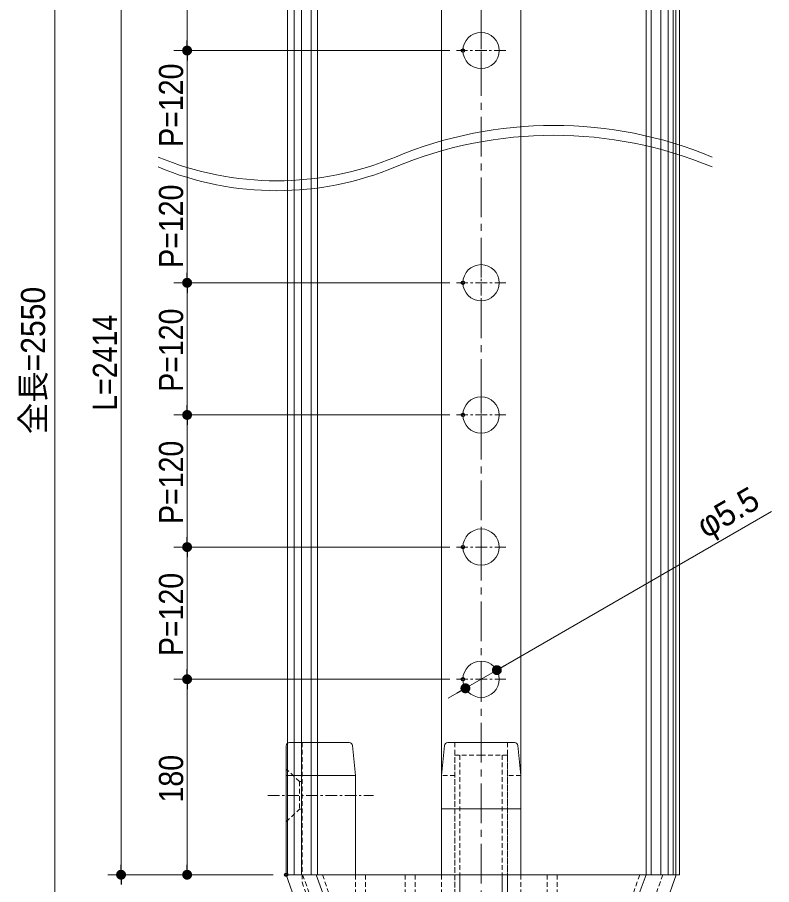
# Model space of a CAD drawing. Units: millimetres on the paper. Extents: x -396 to 396, y -304 to 304.
# Drawn here: x -248.9 to -134.8, y -170.7 to -39.4 of the extents above; entities that cross this region are included whole.
import ezdxf
from ezdxf.enums import TextEntityAlignment as Align

# ---------------------------------------------------------------- set-up
doc = ezdxf.new("R2010")
doc.units = ezdxf.units.MM
doc.header["$PDMODE"] = 32
doc.header["$PDSIZE"] = 0.5
for name, pattern in [('USER1', [2.91, 1.76, -0.4, 0.35, -0.4]), ('USER2', [1.11, 0.71, -0.4]), ('USER3', [10.5, 8, -0.5, 0.5, -0.5, 0.5, -0.5]), ('USER4', [9.172222, 5.997222, -1.058333, 1.058333, -1.058333])]:
    doc.linetypes.add(name, pattern=pattern)
for name, color, linetype, lineweight in [('0-0_2寸法-1', 7, 'Continuous', 15), ('0-1_0', 7, 'Continuous', 25), ('0-5_3一般', 7, 'USER2', 15)]:
    doc.layers.add(name, color=color, linetype=linetype, lineweight=lineweight)
doc.layers.add('0-2_Defpoints', color=7, linetype='Continuous')
doc.styles.add('ＭＳ Ｐゴシック', font='')
doc.styles.get('ＭＳ Ｐゴシック').set_extended_font_data('MS PGothic')

# ---------------------------------------------------------------- blocks, each defined once
blk = doc.blocks.new('_Dot')
at = {"layer": '0-1_0'}
blk.add_line((-0.5, 0), (-1, 0), dxfattribs=at)
for points in [[(0, 0), (-0.5, 0), (-0.4961, 0.0627)], [(0, 0), (-0.4961, -0.0627), (-0.5, 0)], [(0, 0), (-0.4961, 0.0627), (-0.4843, 0.1243)], [(0, 0), (-0.4843, -0.1243), (-0.4961, -0.0627)], [(0, 0), (-0.4843, 0.1243), (-0.4649, 0.1841)], [(0, 0), (-0.4649, -0.1841), (-0.4843, -0.1243)], [(0, 0), (-0.4649, 0.1841), (-0.4382, 0.2409)], [(0, 0), (-0.4382, -0.2409), (-0.4649, -0.1841)], [(0, 0), (-0.4382, 0.2409), (-0.4045, 0.2939)], [(0, 0), (-0.4045, -0.2939), (-0.4382, -0.2409)], [(0, 0), (-0.4045, 0.2939), (-0.3645, 0.3423)], [(0, 0), (-0.3645, -0.3423), (-0.4045, -0.2939)], [(0, 0), (-0.3645, 0.3423), (-0.3187, 0.3853)], [(0, 0), (-0.3187, -0.3853), (-0.3645, -0.3423)], [(0, 0), (-0.3187, 0.3853), (-0.2679, 0.4222)], [(0, 0), (-0.2679, -0.4222), (-0.3187, -0.3853)], [(0, 0), (-0.2679, 0.4222), (-0.2129, 0.4524)], [(0, 0), (-0.2129, -0.4524), (-0.2679, -0.4222)], [(0, 0), (-0.2129, 0.4524), (-0.1545, 0.4755)], [(0, 0), (-0.1545, -0.4755), (-0.2129, -0.4524)], [(0, 0), (-0.1545, 0.4755), (-0.0937, 0.4911)], [(0, 0), (-0.0937, -0.4911), (-0.1545, -0.4755)], [(0, 0), (-0.0937, 0.4911), (-0.0314, 0.499)], [(0, 0), (-0.0314, -0.499), (-0.0937, -0.4911)], [(0, 0), (-0.0314, 0.499), (0.0314, 0.499)], [(0, 0), (0.0314, -0.499), (-0.0314, -0.499)], [(0, 0), (0.0314, 0.499), (0.0937, 0.4911)], [(0, 0), (0.0937, 0.4911), (0.1545, 0.4755)], [(0, 0), (0.1545, 0.4755), (0.2129, 0.4524)], [(0, 0), (0.2129, 0.4524), (0.2679, 0.4222)], [(0, 0), (0.2679, 0.4222), (0.3187, 0.3853)], [(0, 0), (0.3187, 0.3853), (0.3645, 0.3423)], [(0, 0), (0.3645, 0.3423), (0.4045, 0.2939)], [(0, 0), (0.4045, 0.2939), (0.4382, 0.2409)], [(0, 0), (0.4382, 0.2409), (0.4649, 0.1841)], [(0, 0), (0.4649, 0.1841), (0.4843, 0.1243)], [(0, 0), (0.4843, 0.1243), (0.4961, 0.0627)], [(0, 0), (0.4961, 0.0627), (0.5, 0)], [(0, 0), (0.0937, -0.4911), (0.0314, -0.499)], [(0, 0), (0.1545, -0.4755), (0.0937, -0.4911)], [(0, 0), (0.2129, -0.4524), (0.1545, -0.4755)], [(0, 0), (0.2679, -0.4222), (0.2129, -0.4524)], [(0, 0), (0.3187, -0.3853), (0.2679, -0.4222)], [(0, 0), (0.3645, -0.3423), (0.3187, -0.3853)], [(0, 0), (0.4045, -0.2939), (0.3645, -0.3423)], [(0, 0), (0.4382, -0.2409), (0.4045, -0.2939)], [(0, 0), (0.4649, -0.1841), (0.4382, -0.2409)], [(0, 0), (0.4843, -0.1243), (0.4649, -0.1841)], [(0, 0), (0.4961, -0.0627), (0.4843, -0.1243)], [(0, 0), (0.5, 0), (0.4961, -0.0627)]]:
    blk.add_solid(points, dxfattribs=at)
blk = doc.blocks.new('グループ-17')
at = {"layer": '0-5_3一般', "linetype": 'Continuous'}
for p, q in [((-29.5, -13.577), (-21.236, 9.757)), ((-16.382, 9.769), (-24.967, -13.577)), ((-21, 10.423), (-20.293, 10.423)), ((-20.293, 10.423), (20.293, 10.423)), ((16.382, 9.769), (24.967, -13.577)), ((21.236, 9.757), (29.5, -13.577)), ((-29.5, -13.577), (-29.5, -33.077)), ((29.5, -13.577), (-29.477, -13.577)), ((-19, -13.577), (-19, -28.577)), ((-6, -13.577), (-6, -28.577)), ((6, -28.577), (6, -13.577)), ((-6, -23.577), (6, -23.577)), ((-29.5, -28.577), (-19, -28.577)), ((-19, -28.577), (-19.455, -33.126)), ((-6, -28.577), (-5.545, -33.126)), ((5.545, -33.126), (6, -28.577)), ((-29, -33.577), (-19.952, -33.577)), ((-5.048, -33.577), (5.048, -33.577)), ((-19.952, -149.203), (-29, -149.203)), ((5.048, -149.203), (-5.048, -149.203)), ((-29.5, -149.703), (-29.5, -169.203)), ((-19.455, -149.654), (-19, -154.203)), ((-5.545, -149.654), (-6, -154.203)), ((6, -154.203), (5.545, -149.654)), ((-19, -154.203), (-29.5, -154.203)), ((-19, -154.203), (-19, -169.203)), ((-6, -154.203), (-6, -169.203)), ((6, -169.203), (6, -154.203)), ((6, -159.203), (-6, -159.203)), ((-21.236, -192.537), (-29.5, -169.203)), ((-29.477, -169.203), (29.5, -169.203)), ((-24.967, -169.203), (-16.382, -192.548)), ((24.967, -169.203), (16.382, -192.548)), ((29.5, -169.203), (21.236, -192.537)), ((-20.293, -193.203), (-21, -193.203)), ((20.293, -193.203), (-20.293, -193.203))]:
    blk.add_line(p, q, dxfattribs=at)
at = {"layer": '0-5_3一般', "linetype": 'USER3'}
for p, q in [((-21.236, 9.757), (-21, 10.423)), ((20.293, 10.423), (21, 10.423)), ((21, 10.423), (21.236, 9.757)), ((-21, -193.203), (-21.236, -192.537)), ((21.236, -192.537), (21, -193.203)), ((21, -193.203), (20.293, -193.203))]:
    blk.add_line(p, q, dxfattribs=at)
at = {"layer": '0-5_3一般'}
for p, q in [((-5, -3.077), (-5, 10.423)), ((5, -3.077), (5, 10.423)), ((-18.965, 8.098), (-27.037, -13.577)), ((-16.557, 8.086), (-24, -13.577)), ((-18.497, 8.423), (-17, 8.423)), ((-17.5, 7.923), (-17.5, -13.577)), ((-17, 8.423), (-16.084, 8.423)), ((-16.084, 8.423), (-12, 8.423)), ((-12, 8.423), (-9.5, 8.423)), ((-11.5, 7.923), (-11.5, -13.577)), ((-9.5, 8.423), (-6.5, 8.423)), ((-6.5, 8.423), (-3.5, 8.423)), ((-3.5, 8.423), (3.5, 8.423)), ((11.5, 7.923), (11.5, -13.577)), ((16.084, 8.423), (19.374, 8.423)), ((16.557, 8.086), (24, -13.577)), ((19.846, 8.09), (27.5, -13.577)), ((-10, 6.959), (-10, -13.577)), ((-9.5, 7.459), (-6.5, 7.459)), ((-6, 6.959), (-6, -13.577)), ((-4, 6.959), (-4, -33.577)), ((-3.5, 7.459), (3.5, 7.459)), ((4, 6.959), (4, -33.577)), ((6, 6.959), (6, -13.577)), ((6.5, 7.459), (9.5, 7.459)), ((10, 6.959), (10, -13.577)), ((-20.943, 4.938), (-27.1, -12.447)), ((-19, 4.604), (-19, -13.577)), ((-4.5, -3.577), (4.5, -3.577)), ((-4, -3.577), (-4, -13.577)), ((-3.2, -3.577), (-3.2, -13.577)), ((3.2, -3.577), (3.2, -13.577)), ((4, -3.577), (4, -13.577)), ((-27.1, -12.447), (-27.1, -33.577)), ((-27.5, -23.477), (-29.5, -21.577)), ((-27.5, -23.477), (-27.5, -27.677)), ((-27.5, -23.477), (-27.1, -23.477)), ((-29.5, -29.577), (-27.5, -27.677)), ((-27.5, -27.677), (-27.1, -27.677)), ((-6, -28.577), (-4, -28.577)), ((4, -28.577), (6, -28.577)), ((-27.1, -149.203), (-27.1, -170.333)), ((-4, -149.203), (-4, -189.738)), ((4, -149.203), (4, -189.738)), ((-27.5, -155.103), (-29.5, -153.203)), ((-4, -154.203), (-6, -154.203)), ((6, -154.203), (4, -154.203)), ((-27.1, -155.103), (-27.5, -155.103)), ((-27.5, -155.103), (-27.5, -159.303)), ((-29.5, -161.203), (-27.5, -159.303)), ((-27.1, -159.303), (-27.5, -159.303)), ((-27.037, -169.203), (-18.965, -190.878)), ((-24, -169.203), (-16.557, -190.866)), ((-19, -169.203), (-19, -187.384)), ((-17.5, -169.203), (-17.5, -190.703)), ((-11.5, -169.203), (-11.5, -190.703)), ((-10, -169.203), (-10, -189.738)), ((-6, -169.203), (-6, -189.738)), ((-4, -169.203), (-4, -179.203)), ((-3.2, -169.203), (-3.2, -179.203)), ((3.2, -169.203), (3.2, -179.203)), ((4, -169.203), (4, -179.203)), ((6, -169.203), (6, -189.738)), ((10, -169.203), (10, -189.738)), ((11.5, -169.203), (11.5, -190.703)), ((24, -169.203), (16.557, -190.866)), ((27.5, -169.203), (19.846, -190.87)), ((-27.1, -170.333), (-20.943, -187.718)), ((-5, -193.203), (-5, -179.703)), ((4.5, -179.203), (-4.5, -179.203)), ((5, -193.203), (5, -179.703)), ((-6.5, -190.238), (-9.5, -190.238)), ((3.5, -190.238), (-3.5, -190.238)), ((9.5, -190.238), (6.5, -190.238)), ((-17, -191.203), (-18.497, -191.203)), ((-16.084, -191.203), (-17, -191.203)), ((-12, -191.203), (-16.084, -191.203)), ((-9.5, -191.203), (-12, -191.203)), ((-6.5, -191.203), (-9.5, -191.203)), ((-3.5, -191.203), (-6.5, -191.203)), ((3.5, -191.203), (-3.5, -191.203)), ((19.374, -191.203), (16.084, -191.203))]:
    blk.add_line(p, q, dxfattribs=at)
at = {"layer": '0-5_3一般', "linetype": 'USER1'}
for p, q in [((-16.283, -25.577), (-32.283, -25.577)), ((-32.283, -157.203), (-16.283, -157.203))]:
    blk.add_line(p, q, dxfattribs=at)
at = {"layer": '0-5_3一般'}
for points in [[(3.5, 8.423), (6.5, 8.423), (9.5, 8.423)], [(9.5, 8.423), (12, 8.423), (16.084, 8.423)], [(9.5, -191.203), (6.5, -191.203), (3.5, -191.203)], [(16.084, -191.203), (12, -191.203), (9.5, -191.203)]]:
    blk.add_lwpolyline(points, dxfattribs=at)
at = {"layer": '0-5_3一般', "linetype": 'Continuous'}
for centre, radius, start, end in [((-20.293, 9.423), 1, 90, 160.49755), ((-15.443, 9.423), 1, 90, 159.81007), ((15.443, 9.423), 1, 20.18993, 90), ((20.293, 9.423), 1, 19.50245, 90), ((-29, -33.077), 0.5, 180, 270), ((-19.952, -33.077), 0.5, 270, 354.28941), ((-5.048, -33.077), 0.5, 185.71059, 270), ((5.048, -33.077), 0.5, 270, 354.28941), ((-29, -149.703), 0.5, 90, 180), ((-19.952, -149.703), 0.5, 5.71059, 90), ((-5.048, -149.703), 0.5, 90, 174.28941), ((5.048, -149.703), 0.5, 5.71059, 90), ((-20.293, -192.203), 1, 199.50245, 270), ((-15.443, -192.203), 1, 200.18993, 270), ((15.443, -192.203), 1, 270, 339.81007), ((20.293, -192.203), 1, 270, 340.49755)]:
    blk.add_arc(centre, radius, start, end, dxfattribs=at)
at = {"layer": '0-5_3一般'}
for centre, radius, start, end in [((-18.497, 7.923), 0.5, 90, 159.57491), ((-17, 7.923), 0.5, 90, 180), ((-16.084, 7.923), 0.5, 90, 161.03815), ((-12, 7.923), 0.5, 0, 90), ((12, 7.923), 0.5, 90, 180), ((16.084, 7.923), 0.5, 18.96185, 90), ((19.374, 7.923), 0.5, 19.45706, 90), ((-9.5, 6.959), 0.5, 90, 180), ((-6.5, 6.959), 0.5, 0, 90), ((-3.5, 6.959), 0.5, 90, 180), ((3.5, 6.959), 0.5, 0, 90), ((6.5, 6.959), 0.5, 90, 180), ((9.5, 6.959), 0.5, 0, 90), ((-20, 4.604), 1, 0, 160.49755), ((-4.5, -3.077), 0.5, 180, 270), ((4.5, -3.077), 0.5, 270, 0), ((-4.5, -179.703), 0.5, 90, 180), ((4.5, -179.703), 0.5, 0, 90), ((-20, -187.384), 1, 199.50245, 0), ((-9.5, -189.738), 0.5, 180, 270), ((-6.5, -189.738), 0.5, 270, 0), ((-3.5, -189.738), 0.5, 180, 270), ((3.5, -189.738), 0.5, 270, 0), ((6.5, -189.738), 0.5, 180, 270), ((9.5, -189.738), 0.5, 270, 0), ((-18.497, -190.703), 0.5, 200.42509, 270), ((-17, -190.703), 0.5, 180, 270), ((-16.084, -190.703), 0.5, 198.96185, 270), ((-12, -190.703), 0.5, 270, 0), ((12, -190.703), 0.5, 180, 270), ((16.084, -190.703), 0.5, 270, 341.03815), ((19.374, -190.703), 0.5, 270, 340.54294)]:
    blk.add_arc(centre, radius, start, end, dxfattribs=at)
blk = doc.blocks.new('グループ-19')
at = {"layer": '0-5_3一般'}
for p, q in [((0, -151.103), (-4, -151.103)), ((-4, -181.103), (-4, -151.103)), ((-3.2, -151.103), (-3.2, -179.203)), ((4, -151.103), (0, -151.103)), ((3.2, -151.103), (3.2, -179.203)), ((4, -151.103), (4, -181.103))]:
    blk.add_line(p, q, dxfattribs=at)
blk.add_blockref('グループ-17', (0, 0), dxfattribs=at)
blk = doc.blocks.new('グループ-20')
at = {"layer": '0-5_3一般', "linetype": 'Continuous'}
for p, q in [((-28.304, -13.577), (-28.304, -169.203)), ((-27.179, -13.577), (-27.179, -169.203)), ((-25.713, -13.577), (-25.713, -169.203)), ((-24.763, -13.577), (-24.763, -169.203)), ((-6, -13.577), (-6, -169.203)), ((6, -13.577), (6, -169.203)), ((24.967, -13.577), (24.967, -169.203)), ((25.713, -13.577), (25.713, -169.203)), ((27.179, -13.577), (27.179, -169.203)), ((28.304, -13.577), (28.304, -169.203)), ((29.067, -13.577), (29.067, -169.203)), ((29.452, -13.577), (29.452, -169.203))]:
    blk.add_line(p, q, dxfattribs=at)
blk.add_lwpolyline([(-29.291, -169.203), (30, -169.203), (30, -13.577), (-29.291, -13.577)], close=True, dxfattribs=at)
blk = doc.blocks.new('グループ-21')
at = {"layer": '0-5_3一般', "linetype": 'Continuous'}
for centre, radius, start, end in [((10.982, -118.083), 62.303, 67.38014, 112.61986), ((10.982, -119.583), 62.303, 67.38014, 112.61986), ((-30.943, -17.463), 46.703, 247.38014, 292.61986), ((-30.943, -18.963), 46.703, 247.38014, 292.61986)]:
    blk.add_arc(centre, radius, start, end, dxfattribs=at)
blk = doc.blocks.new('グループ-22')
at = {"layer": '0-5_3一般', "linetype": 'USER4'}
blk.add_line((0, -225.578), (0, 46.183), dxfattribs=at)
at = {"layer": '0-5_3一般', "linetype": 'USER1'}
for p, q in [((0, -41.703), (0, -47.203)), ((3.75, -44.453), (-3.75, -44.453)), ((0, -76.859), (0, -82.359)), ((-3.75, -79.609), (3.75, -79.609)), ((0, -96.859), (0, -102.359)), ((-3.75, -99.609), (3.75, -99.609)), ((0, -116.859), (0, -122.359)), ((-3.75, -119.609), (3.75, -119.609)), ((0, -136.859), (0, -142.359)), ((-3.75, -139.609), (3.75, -139.609))]:
    blk.add_line(p, q, dxfattribs=at)
at = {"layer": '0-5_3一般', "linetype": 'Continuous'}
for centre in [(0, -44.453), (0, -79.609), (0, -99.609), (0, -119.609), (0, -139.609)]:
    blk.add_circle(centre, 2.75, dxfattribs=at)
at = {"layer": '0-5_3一般'}
for name in ['グループ-19', 'グループ-20', 'グループ-21']:
    blk.add_blockref(name, (0, 0), dxfattribs=at)
blk = doc.blocks.new('グループ-23')
at = {"layer": '0-5_3一般'}
blk.add_blockref('グループ-22', (0, 0), dxfattribs=at)

msp = doc.modelspace()

# ---------------------------------------------------------------- linework, layer by layer
at = {"layer": '0-0_2寸法-1'}
for p, q in [((-243.25, -218.499), (-243.25, 35.719)), ((-233.25, -167.703), (-233.25, -15.077)), ((-223.25, -42.953), (-223.25, -15.077)), ((-183.5, -44.453), (-225.25, -44.453)), ((-183.5, -44.453), (-225.25, -44.453)), ((-223.25, -45.954), (-223.25, -78.109)), ((-183.5, -79.609), (-225.25, -79.609)), ((-183.5, -79.609), (-225.25, -79.609)), ((-223.25, -98.109), (-223.25, -81.11)), ((-183.5, -99.609), (-225.25, -99.609)), ((-183.5, -99.609), (-225.25, -99.609)), ((-223.25, -101.11), (-223.25, -118.109)), ((-175.069, -137.484), (-134.777, -114.221)), ((-183.5, -119.609), (-225.25, -119.609)), ((-183.5, -119.609), (-225.25, -119.609)), ((-223.25, -138.109), (-223.25, -121.11)), ((-181.132, -140.984), (-176.368, -138.234)), ((-183.5, -139.609), (-225.25, -139.609)), ((-183.5, -139.609), (-225.25, -139.609)), ((-223.25, -141.11), (-223.25, -167.703)), ((-182.431, -141.735), (-183.731, -142.485)), ((-210.25, -169.203), (-235.25, -169.203)), ((-225.25, -169.203), (-235.25, -169.203)), ((-210.25, -169.203), (-225.25, -169.203))]:
    msp.add_line(p, q, dxfattribs=at)
at = {"layer": '0-2_Defpoints'}
for p in [(-181.5, -44.453), (-223.25, -79.609), (-181.5, -79.609), (-181.5, -99.609), (-223.25, -119.609), (-181.5, -119.609), (-176.368, -138.234), (-181.5, -139.609), (-181.132, -140.984), (-233.25, -169.203), (-223.25, -169.203), (-208.25, -169.203)]:
    msp.add_point(p, dxfattribs=at)

# ---------------------------------------------------------------- block references
at = {"layer": '0-0_2寸法-1', "xscale": 1.500684, "yscale": 1.500684}
for p, rotation in [((-223.25, -44.453), 270), ((-223.25, -44.453), 90), ((-223.25, -79.609), 270), ((-223.25, -79.609), 90), ((-223.25, -99.609), 270), ((-223.25, -99.609), 90), ((-223.25, -119.609), 270), ((-223.25, -119.609), 90), ((-176.368, -138.234), 210), ((-223.25, -139.609), 270), ((-223.25, -139.609), 90), ((-181.132, -140.984), 30), ((-233.25, -169.203), 270), ((-223.25, -169.203), 270), ((-233.25, -169.203), 90)]:
    msp.add_blockref('_Dot', p, dxfattribs=dict(at, rotation=rotation))
at = {"layer": '0-5_3一般'}
msp.add_blockref('グループ-23', (-178.75, 0), dxfattribs=at)

# ---------------------------------------------------------------- texts
at = {"layer": '0-0_2寸法-1', "style": 'ＭＳ Ｐゴシック'}
for s, height, width, p in [('P=120\u3000 P=120', 3.669, 0.9, (-222.754, -77.353)), ('全長=2550', 3.666, 0.95, (-243.637, -102.514)), ('P=120', 3.666, 0.9, (-222.754, -96.112)), ('L=2414', 3.669, 0.9, (-232.754, -98.981)), ('P=120', 3.666, 0.9, (-222.754, -116.112)), ('P=120', 3.666, 0.9, (-222.754, -136.112)), ('180', 3.666, 0.9, (-222.754, -158.268))]:
    msp.add_text(s, height=height, rotation=90, dxfattribs=dict(at, width=width)).set_placement(p, align=Align.BOTTOM_LEFT)
msp.add_text('φ5.5', height=3.666, rotation=30, dxfattribs=at).set_placement((-144.19, -119.296), align=Align.BOTTOM_LEFT)

doc.saveas('drawing.dxf')
